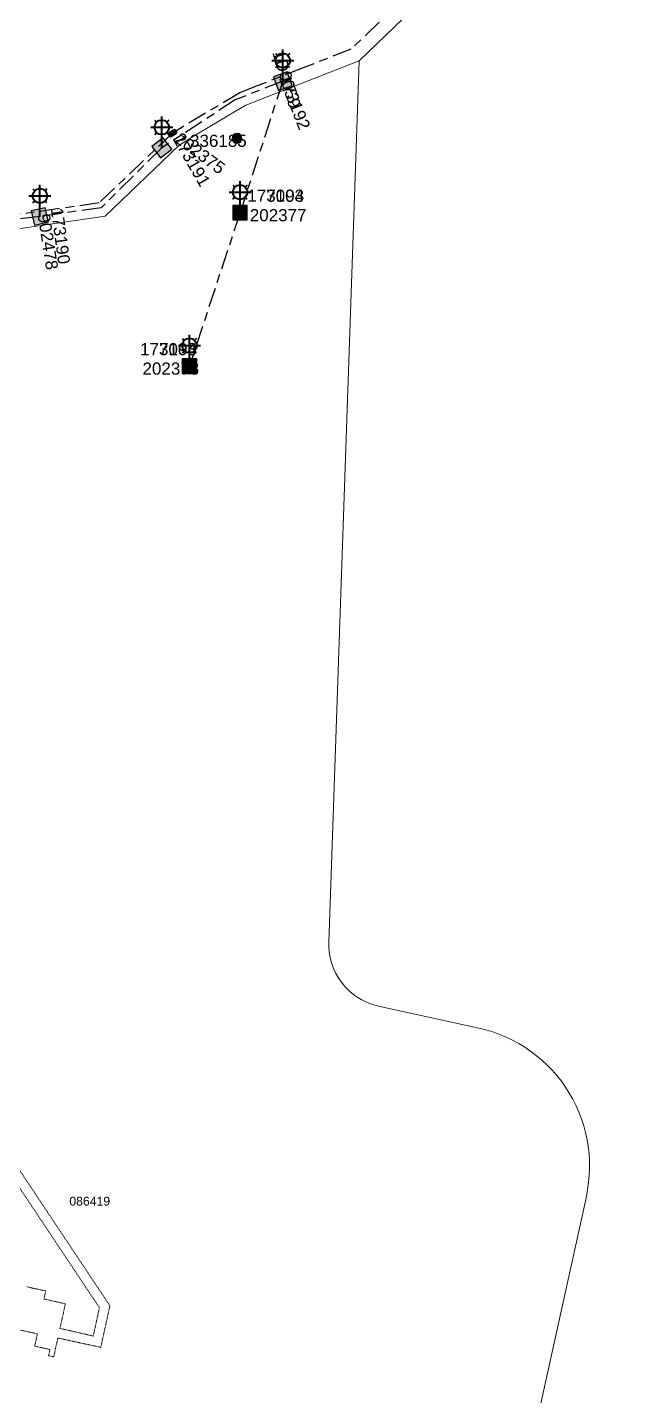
# Model space of a CAD drawing. Header units: metres. Extents: x 299834 to 302538, y 6172833 to 6174390.
# Drawn here: x 301844.9 to 301966.3, y 6173161.6 to 6173442.9 of the extents above; entities that cross this region are included whole.
import ezdxf
from ezdxf.enums import TextEntityAlignment as Align

# ---------------------------------------------------------------- set-up
doc = ezdxf.new("R2010")
doc.units = ezdxf.units.M
for name, pattern in [('Cable Exist UG', [8.2, 4, -1.2, 1.8, -1.2]), ('HIDDEN', [0.375, 0.25, -0.125]), ('HIDDEN2', [0.1875, 0.125, -0.0625])]:
    doc.linetypes.add(name, pattern=pattern)
doc.layers.get('0').update_dxf_attribs({"color": 6})
for name, color, linetype, lineweight in [('Cadastre Land Parcels_SP_EXT', 9, 'Continuous', 5), ('Cadastre Other Property_SP_EXT', 9, 'HIDDEN', 5), ('Cadastre Roads_SP_EXT', 9, 'Continuous', 5)]:
    doc.layers.add(name, color=color, linetype=linetype, lineweight=lineweight)
for name, color, linetype in [('Equip_HV_EXT', 7, 'Continuous'), ('Equip_SP_SL_EXT', 7, 'Continuous'), ('Mains_HV_EXT', 7, 'Continuous'), ('Mains_SL_EXT', 7, 'Continuous'), ('SupportsOH_SP_TR_HV_LV_SL_EXT', 7, 'Continuous'), ('SupportsUG_SP_LV_SL_EXT', 7, 'Continuous')]:
    doc.layers.add(name, color=color, linetype=linetype)
doc.styles.add('COLUMN_LABEL', font='arial.ttf')
doc.styles.add('iecARIAL', font='arial.ttf', dxfattribs={"height": 2})
doc.styles.add('POLE_LABEL', font='arial.ttf')
doc.styles.get("Standard").update_dxf_attribs({"font": 'arial.ttf'})

# ---------------------------------------------------------------- blocks, each defined once
blk = doc.blocks.new('COLUMN_EXT')
blk.add_hatch(color=256).paths.add_polyline_path([(-1.49, 1.48), (-1.49, -1.49), (1.48, -1.49), (1.48, 1.48)])
blk.add_lwpolyline([(-1.49, -1.49), (1.48, -1.49), (1.48, 1.48), (-1.49, 1.48)], close=True)
for tag, height, style, flags, p in [('ASSET_NUM', 2.5, 'COLUMN_LABEL', 8, (2, 2)), ('STRUCTURE_PLANT_NUMBER', 0.2, 'POLE_LABEL', 9, (1.81, 0.03)), ('STREET_CODE', 0.2, 'COLUMN_LABEL', 9, (1.81, -0.2))]:
    blk.add_attdef(tag, text='', height=height, dxfattribs=dict(style=style, flags=flags)).set_placement(p, align=Align.MIDDLE_LEFT)
at = {"flags": 1}
blk.add_attdef('Z', (1.81, -2.35), '', height=0.2, dxfattribs=at)
at = {"flags": 9}
for tag, p in [('COLUMN_TYPE', (1.81, -0.4)), ('OWNED_BY', (1.81, -0.6)), ('STATE', (1.81, -0.8)), ('USAGE', (1.81, -1)), ('STREETNAME', (1.81, -1.6)), ('SUBURB', (1.81, -1.8)), ('LEGEND', (1.81, -1.2)), ('LOCATION', (1.81, -1.4)), ('NOTES', (1.81, -2))]:
    blk.add_attdef(tag, text='', height=0.2, dxfattribs=at).set_placement(p, align=Align.MIDDLE_LEFT)
blk = doc.blocks.new('SL_LANTERN_EXT')
at = {"lineweight": 40}
for p, q in [((-1.46, 5.68), (-1.06, 5.28)), ((0, 1.97), (0, 6.47)), ((1.46, 5.68), (1.06, 5.28)), ((-2.25, 4.22), (2.25, 4.22)), ((-1.46, 2.76), (-1.06, 3.16)), ((1.46, 2.76), (1.06, 3.16)), ((0, 0), (0, 2.72))]:
    blk.add_line(p, q, dxfattribs=at)
blk.add_circle((0, 4.22), 1.5, dxfattribs=at)
at = {"style": 'iecARIAL', "flags": 8}
blk.add_attdef('ASSET_NUM', (1.5, 1.5), '', height=2.5, dxfattribs=at)
for tag, p, height, flags in [('OPERATING_VOLTAGE', (0.98, -1.65), 0.2, 9), ('ORIENTATION', (0.98, -1.85), 0.2, 9), ('OWNED_BY', (0.98, -2.05), 0.2, 9), ('STATE', (0.98, -2.25), 0.2, 9), ('CONSTRUCTED_VOLTAGE', (0.98, -0.65), 0.2, 9), ('CONTROL_TYPE', (0.98, -0.85), 0.2, 9), ('LANTERN_PURPOSE', (0.98, -1.05), 0.2, 9), ('LANTERN_TYPE', (0.98, -1.25), 0.2, 9), ('NO_PHASES', (0.98, -1.45), 0.2, 9), ('USAGE', (0.98, -2.45), 0.2, 9), ('CEXIST', (0.98, -2.65), 0.2, 9), ('CNEW', (0.98, -2.85), 0.2, 9), ('LNUMBER', (2.18, -3.25), 2.5, 8), ('CNUMBER', (0.98, -3.05), 0.2, 9), ('CREMOVE', (0.98, -3.25), 0.2, 9), ('CREPLACE', (0.98, -3.45), 0.2, 9), ('LKINGHEIGHT', (0.98, -3.65), 0.2, 9), ('LBRACKET', (0.98, -3.85), 0.2, 9), ('LBRACKETVOCAB', (0.98, -4.05), 0.2, 9), ('LCATEGORY', (0.98, -4.25), 0.2, 9), ('LCHARGE1', (0.98, -4.45), 0.2, 9), ('LCHARGE1PERCENT', (0.98, -4.65), 0.2, 9), ('LCHARGE2', (0.98, -4.85), 0.2, 9), ('LCHARGE2PERCENT', (0.98, -5.05), 0.2, 9), ('LCHARGE3', (0.98, -5.25), 0.2, 9), ('LCHARGE3PERCENT', (0.98, -5.45), 0.2, 9), ('LEXIST', (0.98, -5.65), 0.2, 9), ('LLAMP', (0.98, -5.85), 0.2, 9), ('LLAMPVOCAB', (0.98, -6.05), 0.2, 9), ('LMAST', (0.98, -6.25), 0.2, 9), ('LMASTVOCAB', (0.98, -6.45), 0.2, 9), ('LNEW', (0.98, -6.65), 0.2, 9), ('LANTNUMBER', (0.98, -6.85), 0.2, 9), ('LOUTREACH', (0.98, -7.25), 0.2, 9), ('LOUTREACHVOCAB', (0.98, -7.45), 0.2, 9), ('LRATECODE', (0.98, -7.65), 0.2, 9), ('LREMOVE', (0.98, -7.85), 0.2, 9), ('LREPLACE', (0.98, -8.05), 0.2, 9), ('LTYPE', (0.98, -8.25), 0.2, 9), ('LTYPEVOCAB', (0.98, -8.45), 0.2, 9), ('STREETNAME', (0.98, -9.25), 0.2, 9), ('SUBURB', (0.98, -9.45), 0.2, 1), ('LEGEND', (0.98, -8.65), 0.2, 9), ('LOCATION', (0.98, -8.85), 0.2, 9), ('NOTES', (0.98, -9.05), 0.2, 9)]:
    blk.add_attdef(tag, p, '', height=height, dxfattribs=dict(flags=flags))
blk = doc.blocks.new('POLE_EXT')
blk.add_hatch(color=256).paths.add_polyline_path([(-1, 0, 1), (1, 0, 1)])
blk.add_lwpolyline([(-1, 0, 1), (1, 0, 1)], format="xyb", close=True)
for tag, height, flags, p in [('pNumber', 2.5, 8, (-17.84, 2.07)), ('OWNED_BY', 0.2, 9, (1.35, -0.4)), ('SPECIAL_USE', 0.2, 9, (1.35, -0.8)), ('STATE', 0.2, 9, (1.35, -1)), ('cLV', 0.2, 9, (1.35, -1.4)), ('hDepth', 0.2, 9, (1.35, -1.6)), ('hDia', 0.2, 9, (1.35, -1.8)), ('cHV', 0.2, 9, (1.35, -2)), ('PARENT', 0.2, 9, (1.35, -0.6)), ('USAGE', 0.2, 9, (1.35, -1.2)), ('LBRACKET', 0.2, 9, (1.35, -2.2)), ('LExisting', 0.2, 9, (1.35, -2.4)), ('LANTNUMBER', 0.2, 9, (1.35, -2.6)), ('LOther', 0.2, 9, (1.35, -2.8)), ('cLinedev', 0.2, 9, (1.35, -3.4)), ('pExisting', 0.2, 9, (1.35, -3.8)), ('pFooting', 0.2, 9, (1.35, -4.4)), ('pNew', 0.2, 9, (1.35, -4.6)), ('pRelocate', 0.2, 9, (1.35, -5)), ('pRemove', 0.2, 9, (1.35, -5.2)), ('pReplace', 0.2, 9, (1.35, -5.4)), ('pStay', 0.2, 9, (1.35, -5.6)), ('LRemove', 0.2, 9, (1.35, -3)), ('LEGEND', 0.2, 9, (1.35, -3.2)), ('LOCATION', 0.2, 9, (1.35, -3.6)), ('PFNUMBER', 0.2, 9, (1.35, -4)), ('NEWPFNUMBER', 0.2, 9, (1.35, -4.2)), ('pType', 0.2, 9, (1.35, -5.8)), ('cspan', 0.2, 9, (1.35, -6)), ('STREETNAME', 0.2, 9, (1.35, -6.2)), ('SUBURB', 0.2, 9, (1.35, -6.4)), ('OPERATED_BY', 0.2, 9, (1.36, -7.01)), ('NOTES', 0.2, 9, (1.35, -6.6)), ('MAINTAINED_BY', 0.2, 9, (1.36, -6.81))]:
    blk.add_attdef(tag, text='', height=height, dxfattribs=dict(flags=flags)).set_placement(p, align=Align.MIDDLE_LEFT)
at = {"style": 'POLE_LABEL'}
for tag, height, flags, p in [('ASSET_NUM', 2.5, 8, (2, 2)), ('STRUCTURE_PLANT_NUMBER', 0.2, 9, (1.35, 0.03)), ('STREET_CODE', 0.2, 9, (1.35, -0.2))]:
    blk.add_attdef(tag, text='', height=height, dxfattribs=dict(at, flags=flags)).set_placement(p, align=Align.MIDDLE_LEFT)
at = {"flags": 1}
blk.add_attdef('Z', (1.35, -7.33), '', height=0.2, dxfattribs=at)
blk = doc.blocks.new('HV_STJ_EXT')
h = blk.add_hatch(color=256)
edge = h.paths.add_edge_path()
edge.add_ellipse((-0.59, 0.13), major_axis=(0.226, 0.226), ratio=1, start_angle=45, end_angle=135)
edge.add_line((-0.91, 0.13), (-0.91, -0.13))
edge.add_ellipse((-0.59, -0.13), major_axis=(0.226, 0.226), ratio=1, start_angle=135, end_angle=225)
edge.add_line((-0.59, -0.45), (0.59, -0.45))
edge.add_ellipse((0.59, -0.13), major_axis=(-0.226, 0.226), ratio=1, start_angle=135, end_angle=225)
edge.add_line((0.91, -0.13), (0.91, 0.13))
edge.add_ellipse((0.59, 0.13), major_axis=(-0.226, 0.226), ratio=1, start_angle=225, end_angle=315)
edge.add_line((0.59, 0.45), (-0.59, 0.45))
blk.add_lwpolyline([(-0.91, 0.13), (-0.91, -0.13, 0.414214), (-0.59, -0.45), (0.59, -0.45, 0.414214), (0.91, -0.13), (0.91, 0.13, 0.414214), (0.59, 0.45), (-0.59, 0.45, 0.414214)], format="xyb", close=True)
for tag, flags, p in [('ORIENTATION', 9, (1.5, 0)), ('Z', 1, (1.5, -0.8)), ('USAGE', 9, (1.5, -0.2)), ('LEGEND', 9, (1.5, -0.4)), ('NOTES', 9, (1.5, -0.6))]:
    blk.add_attdef(tag, text='', height=0.2, dxfattribs=dict(flags=flags)).set_placement(p, align=Align.MIDDLE_LEFT)

msp = doc.modelspace()

# ---------------------------------------------------------------- linework, layer by layer
at = {"layer": 'Cadastre Land Parcels_SP_EXT', "linetype": 'Continuous'}
for points in [[(302075.49, 6173592.3), (301913.13, 6173436.04), (301906.91, 6173254.86), (301906.91, 6173253.91), (301906.98, 6173252.96), (301907.12, 6173252.02), (301907.33, 6173251.09), (301907.61, 6173250.18), (301907.95, 6173249.3), (301908.35, 6173248.44), (301908.82, 6173247.61), (301909.35, 6173246.82), (301909.93, 6173246.07), (301910.56, 6173245.38), (301911.25, 6173244.72), (301911.98, 6173244.11), (301912.75, 6173243.55), (301913.56, 6173243.06), (301914.41, 6173242.64), (301915.29, 6173242.27), (301916.18, 6173241.96), (301917.1, 6173241.72), (301937.76, 6173237.17), (301939.19, 6173236.81), (301940.6, 6173236.39), (301941.99, 6173235.9), (301943.34, 6173235.33), (301944.67, 6173234.7), (301945.96, 6173234), (301947.21, 6173233.24), (301948.43, 6173232.41), (301949.6, 6173231.52), (301950.73, 6173230.58), (301951.8, 6173229.58), (301952.82, 6173228.52), (301953.79, 6173227.42), (301954.71, 6173226.27), (301955.56, 6173225.07), (301956.35, 6173223.83), (301957.08, 6173222.56), (301957.74, 6173221.24), (301958.33, 6173219.9), (301958.86, 6173218.53), (301959.31, 6173217.13), (301959.7, 6173215.71), (301960.01, 6173214.28), (301960.25, 6173212.83), (301960.41, 6173211.37), (301960.51, 6173209.9), (301960.52, 6173208.43), (301960.46, 6173206.96), (301960.32, 6173205.5), (301960.12, 6173204.04), (301959.85, 6173202.6), (301904.61, 6172952.01)], [(301904.61, 6172952.01), (301959.85, 6173202.6), (301959.85, 6173202.6), (301960.12, 6173204.04), (301960.32, 6173205.5), (301960.46, 6173206.96), (301960.52, 6173208.43), (301960.51, 6173209.9), (301960.41, 6173211.37), (301960.25, 6173212.83), (301960.01, 6173214.28), (301959.7, 6173215.71), (301959.31, 6173217.13), (301958.86, 6173218.53), (301958.33, 6173219.9), (301957.74, 6173221.24), (301957.08, 6173222.56), (301956.35, 6173223.83), (301955.56, 6173225.07), (301954.71, 6173226.27), (301953.79, 6173227.42), (301952.82, 6173228.52), (301951.8, 6173229.58), (301950.73, 6173230.58), (301949.6, 6173231.52), (301948.43, 6173232.41), (301947.21, 6173233.24), (301945.96, 6173234), (301944.67, 6173234.7), (301943.34, 6173235.33), (301941.99, 6173235.9), (301940.6, 6173236.39), (301939.19, 6173236.81), (301937.76, 6173237.17), (301917.1, 6173241.72), (301916.18, 6173241.96), (301915.29, 6173242.27), (301914.41, 6173242.64), (301913.56, 6173243.06), (301912.75, 6173243.55), (301911.98, 6173244.11), (301911.25, 6173244.72), (301910.56, 6173245.38), (301909.93, 6173246.07), (301909.35, 6173246.82), (301908.82, 6173247.61), (301908.35, 6173248.44), (301907.95, 6173249.3), (301907.61, 6173250.18), (301907.33, 6173251.09), (301907.12, 6173252.02), (301906.98, 6173252.96), (301906.91, 6173253.91), (301906.91, 6173254.86), (301913.13, 6173436.04), (301889.85, 6173426.9), (301886.37, 6173424.89), (301882.9, 6173422.84), (301879.47, 6173420.74), (301876.07, 6173418.6), (301860.97, 6173404.07), (301840.23, 6173401.12)]]:
    msp.add_lwpolyline(points, dxfattribs=at)
at = {"layer": 'Cadastre Other Property_SP_EXT', "linetype": 'HIDDEN2'}
for points in [[(301765.15, 6173321.66), (301859.76, 6173179.72), (301858.49, 6173173.88), (301858.49, 6173173.88), (301851.64, 6173175.46), (301852.76, 6173180.52), (301848.35, 6173181.49), (301848.72, 6173183.15), (301844.85, 6173184)], [(301842.92, 6173175.23), (301847.02, 6173174.33), (301846.46, 6173171.8), (301849.59, 6173171.11), (301849.3, 6173169.82), (301850.37, 6173169.64), (301851.21, 6173173.47), (301860.04, 6173171.56), (301861.91, 6173180.11), (301766.9, 6173322.69)]]:
    msp.add_lwpolyline(points, dxfattribs=at)
at = {"layer": 'Cadastre Roads_SP_EXT', "linetype": 'Continuous'}
msp.add_lwpolyline([(301840.23, 6173401.12), (301860.97, 6173404.07), (301876.07, 6173418.6), (301879.47, 6173420.74), (301882.9, 6173422.84), (301886.37, 6173424.89), (301889.85, 6173426.9), (301913.13, 6173436.04), (302075.49, 6173592.3)], dxfattribs=at)
at = {"layer": 'Mains_HV_EXT', "linetype": 'Cable Exist UG'}
for points in [[(302150.81, 6173689.64), (302133.09, 6173665.43), (302126.04, 6173656.57), (302116.94, 6173645.57), (302104.71, 6173631.55), (302094.6, 6173620.51), (302092, 6173617.62), (302081.56, 6173604.46), (302072.22, 6173593.25), (302070.25, 6173590.94), (302057.85, 6173579.04), (302037.49, 6173559.47), (302017.57, 6173540.34), (301996.63, 6173520.23), (301984.39, 6173508.46), (301968.62, 6173493.32), (301950.7, 6173476.11), (301934.99, 6173461.01), (301911.47, 6173438.43), (301901.65, 6173434.58), (301892, 6173430.81), (301888.62, 6173429.49), (301874.84, 6173421.21)], [(301874.77, 6173421.17), (301859.68, 6173406.82), (301839.51, 6173403.92), (301836.97, 6173402.88), (301829.41, 6173399.93), (301817.44, 6173395.76), (301802.27, 6173391.22), (301792.83, 6173388.83), (301785.64, 6173387.22), (301775.32, 6173385.2), (301757.3, 6173382.44), (301748.92, 6173381.25), (301745.55, 6173382.79), (301732.52, 6173380.95), (301695.13, 6173375.66), (301668.39, 6173371.87), (301662.11, 6173370.99), (301645.4, 6173366.45), (301624.15, 6173360.73), (301619.79, 6173359.82), (301620.38, 6173356.87)]]:
    msp.add_lwpolyline(points, dxfattribs=at)
at = {"layer": 'Mains_SL_EXT', "linetype": 'Cable Exist UG'}
for points in [[(301897.45, 6173431.88), (301887.69, 6173427.99), (301872.58, 6173418.15)], [(301897.45, 6173431.88), (301888.67, 6173404.81)], [(301872.58, 6173418.15), (301860.11, 6173405.82), (301847.52, 6173404.06)], [(301847.52, 6173404.06), (301839.81, 6173403.12), (301827.53, 6173397.92), (301816.03, 6173394.57)], [(301888.67, 6173404.81), (301878.27, 6173373.27)]]:
    msp.add_lwpolyline(points, dxfattribs=at)

# ---------------------------------------------------------------- block references
at = {"layer": 'Equip_HV_EXT', "rotation": 32.00582763646586}
msp.add_blockref('HV_STJ_EXT', (301874.78, 6173421.17), dxfattribs=at)
at = {"layer": 'Equip_SP_SL_EXT'}
ref = msp.add_blockref('SL_LANTERN_EXT', (301897.45, 6173431.88), dxfattribs=at)
ref.add_attrib('ASSET_NUM', '173192', dxfattribs={"layer": '0', "height": 2.5, "rotation": 291.3295, "style": 'iecARIAL'}).set_placement((301898.95, 6173433.38), align=Align.TOP_LEFT)
ref = msp.add_blockref('SL_LANTERN_EXT', (301872.58, 6173418.15), dxfattribs=at)
ref.add_attrib('ASSET_NUM', '173191', dxfattribs={"layer": '0', "height": 2.5, "rotation": 299.7894, "style": 'iecARIAL'}).set_placement((301874.08, 6173419.65), align=Align.BOTTOM_LEFT)
ref = msp.add_blockref('SL_LANTERN_EXT', (301888.67, 6173404.81), dxfattribs=at)
ref.add_attrib('ASSET_NUM', '173194', dxfattribs={"layer": '0', "height": 2.5, "style": 'iecARIAL'}).set_placement((301890.17, 6173406.31), align=Align.BOTTOM_LEFT)
ref = msp.add_blockref('SL_LANTERN_EXT', (301888.67, 6173404.81), dxfattribs=at)
ref.add_attrib('ASSET_NUM', '177003', dxfattribs={"layer": '0', "height": 2.5, "style": 'iecARIAL'}).set_placement((301890.17, 6173406.31), align=Align.BOTTOM_LEFT)
ref = msp.add_blockref('SL_LANTERN_EXT', (301847.52, 6173404.06), dxfattribs=at)
ref.add_attrib('ASSET_NUM', '173190', dxfattribs={"layer": '0', "height": 2.5, "rotation": 277.5958, "style": 'iecARIAL'}).set_placement((301849.02, 6173405.56), align=Align.BOTTOM_LEFT)
ref = msp.add_blockref('SL_LANTERN_EXT', (301878.27, 6173373.27), dxfattribs=at)
ref.add_attrib('ASSET_NUM', '173193', dxfattribs={"layer": '0', "height": 2.5, "style": 'iecARIAL'}).set_placement((301879.77, 6173374.77), align=Align.BOTTOM_RIGHT)
ref = msp.add_blockref('SL_LANTERN_EXT', (301878.27, 6173373.27), dxfattribs=at)
ref.add_attrib('ASSET_NUM', '177004', dxfattribs={"layer": '0', "height": 2.5, "style": 'iecARIAL'}).set_placement((301879.77, 6173374.77), align=Align.BOTTOM_RIGHT)
at = {"layer": 'SupportsOH_SP_TR_HV_LV_SL_EXT'}
ref = msp.add_blockref('POLE_EXT', (301888.04, 6173420.1), dxfattribs=at)
ref.add_attrib('ASSET_NUM', '336185', dxfattribs={"layer": '0', "height": 2.5, "style": 'POLE_LABEL'}).set_placement((301890.04, 6173420.85), align=Align.TOP_RIGHT)
at = {"layer": 'SupportsUG_SP_LV_SL_EXT'}
ref = msp.add_blockref('COLUMN_EXT', (301897.45, 6173431.88), dxfattribs=dict(at, rotation=20.22513733107275))
ref.add_attrib('ASSET_NUM', '1D0059', dxfattribs={"layer": '0', "height": 2.5, "rotation": 287.0378, "style": 'COLUMN_LABEL'}).set_placement((301899.45, 6173432.63), align=Align.TOP_CENTER)
ref = msp.add_blockref('COLUMN_EXT', (301872.58, 6173418.15), dxfattribs=dict(at, rotation=37.26699390894408))
ref.add_attrib('ASSET_NUM', '202375', dxfattribs={"layer": '0', "height": 2.5, "rotation": 323.5491, "style": 'COLUMN_LABEL'}).set_placement((301874.58, 6173418.9), align=Align.BOTTOM_LEFT)
ref = msp.add_blockref('COLUMN_EXT', (301847.52, 6173404.06), dxfattribs=dict(at, rotation=12.69310668125213))
ref.add_attrib('ASSET_NUM', '902478', dxfattribs={"layer": '0', "height": 2.5, "rotation": 278.8637, "style": 'COLUMN_LABEL'}).set_placement((301849.52, 6173404.81), align=Align.TOP_LEFT)
ref = msp.add_blockref('COLUMN_EXT', (301888.67, 6173404.81), dxfattribs=at)
ref.add_attrib('ASSET_NUM', '202377', dxfattribs={"layer": '0', "height": 2.5, "style": 'COLUMN_LABEL'}).set_placement((301890.67, 6173405.56), align=Align.TOP_LEFT)
ref = msp.add_blockref('COLUMN_EXT', (301878.27, 6173373.27), dxfattribs=at)
ref.add_attrib('ASSET_NUM', '202378', dxfattribs={"layer": '0', "height": 2.5, "style": 'COLUMN_LABEL'}).set_placement((301880.27, 6173374.02), align=Align.TOP_RIGHT)

# ---------------------------------------------------------------- texts
at = {"layer": 'Cadastre Other Property_SP_EXT'}
msp.add_text('086419', height=1.8, dxfattribs=at).set_placement((301853.57, 6173200.71))

doc.saveas('drawing.dxf')
